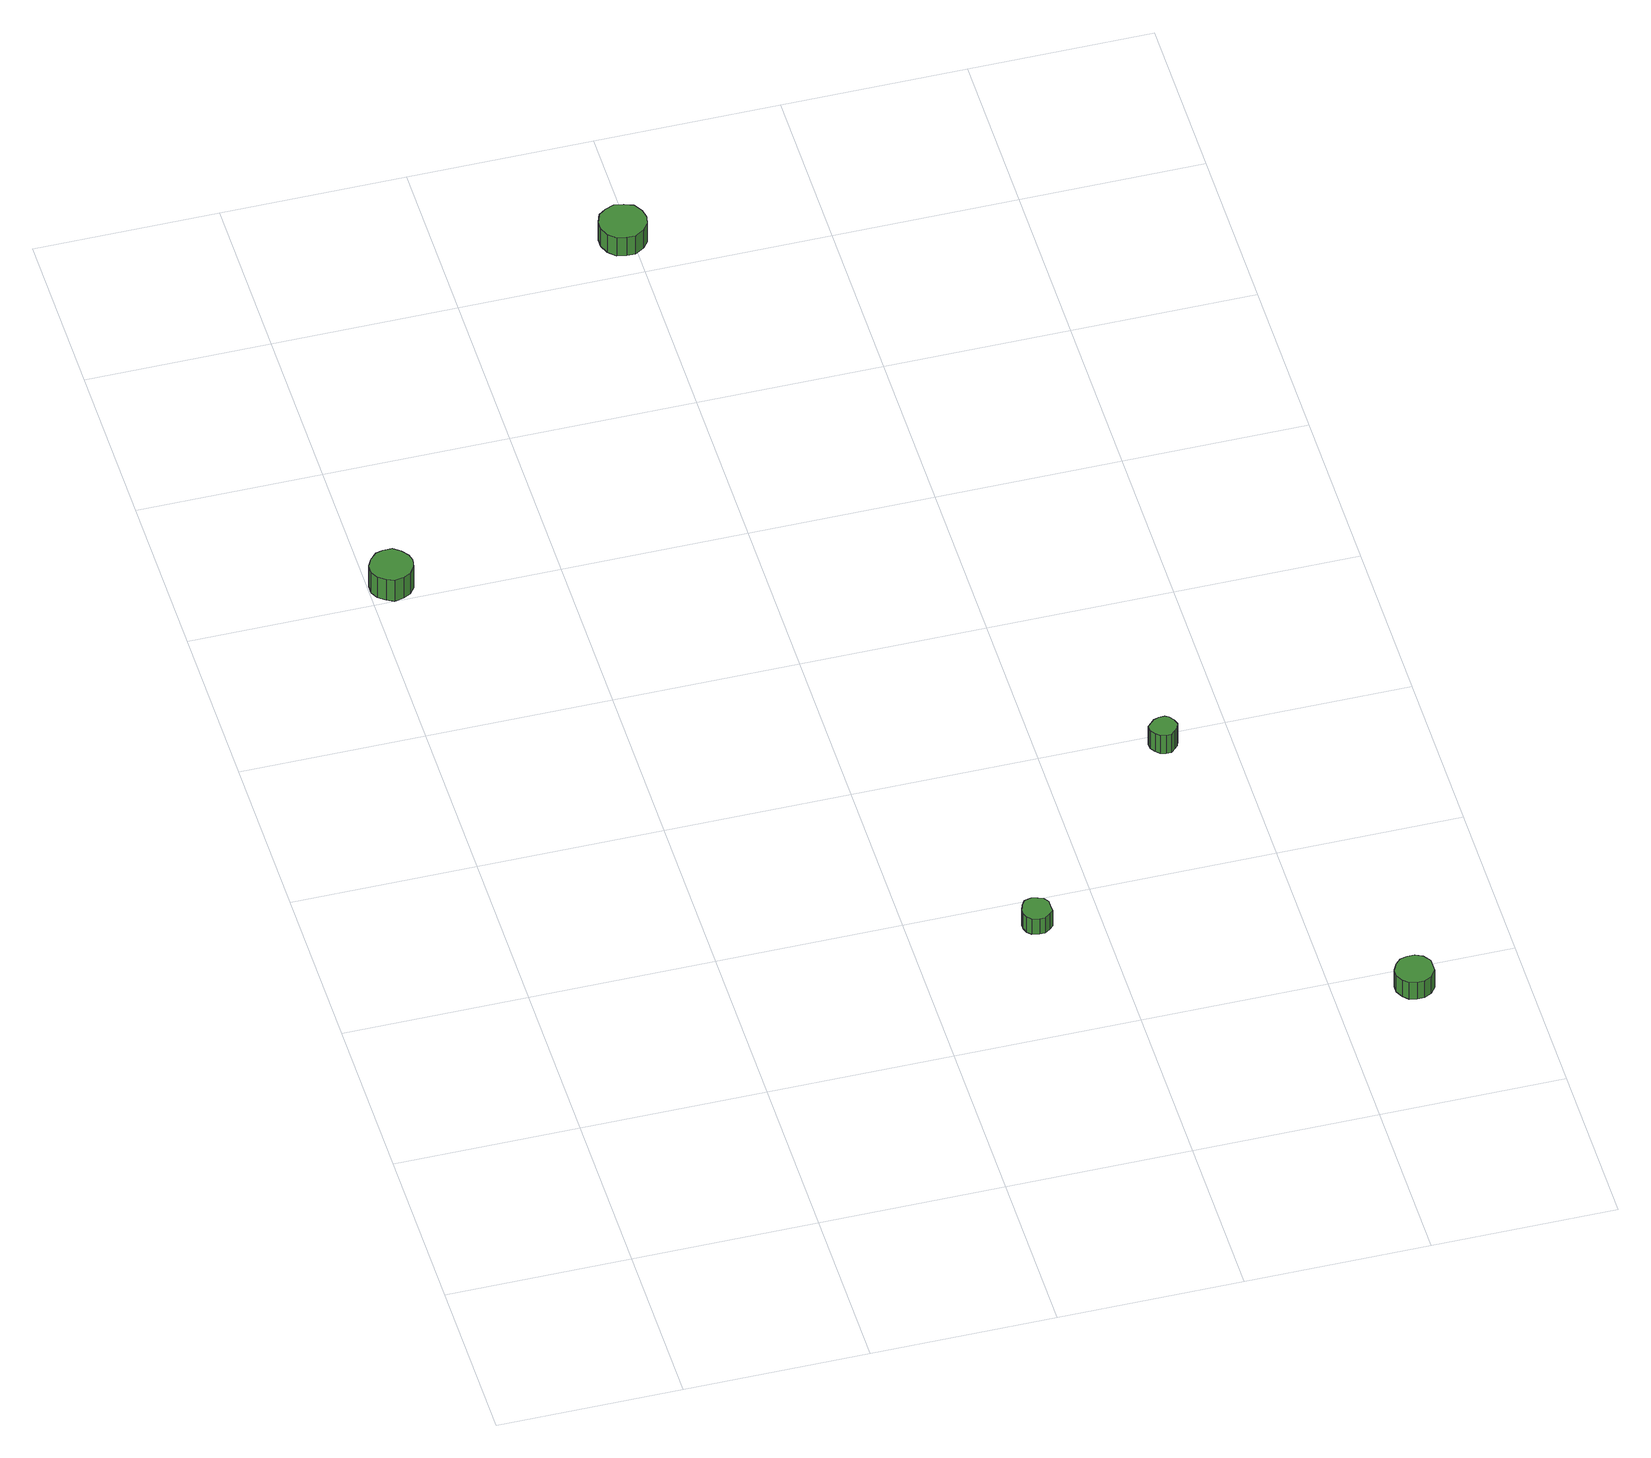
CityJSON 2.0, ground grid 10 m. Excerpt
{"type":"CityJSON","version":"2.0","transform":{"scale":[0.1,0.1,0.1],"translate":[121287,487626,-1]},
"CityObjects":{
"tree1":{"type":"SolitaryVegetationObject","attributes":{"function":"something"}},
"tree2":{"type":"SolitaryVegetationObject","attributes":{"function":"something"},"geometry":[{"type":"MultiSurface","lod":"1","boundaries":[[[0,1,2,3,4,5,6,7,8,9,10,11,12,13,14]],[[15,16,17,18,19,20,21,22,23,24,25,26,27,28,29]],[[0,29,28,1]],[[1,28,27,2]],[[2,27,26,3]],[[3,26,25,4]],[[4,25,24,5]],[[5,24,23,6]],[[6,23,22,7]],[[7,22,21,8]],[[8,21,20,9]],[[9,20,19,10]],[[10,19,18,11]],[[11,18,17,12]],[[12,17,16,13]],[[13,16,15,14]],[[14,15,29,0]]]}]},
"tree3":{"type":"SolitaryVegetationObject","attributes":{"function":"something"},"geometry":[{"type":"MultiSurface","lod":"1","boundaries":[[[30,31,32,33,34,35,36,37,38,39,40,41,42,43,44]],[[45,46,47,48,49,50,51,52,53,54,55,56,57,58,59]],[[30,59,58,31]],[[31,58,57,32]],[[32,57,56,33]],[[33,56,55,34]],[[34,55,54,35]],[[35,54,53,36]],[[36,53,52,37]],[[37,52,51,38]],[[38,51,50,39]],[[39,50,49,40]],[[40,49,48,41]],[[41,48,47,42]],[[42,47,46,43]],[[43,46,45,44]],[[44,45,59,30]]]}]},
"tree4":{"type":"SolitaryVegetationObject","attributes":{"function":"something"},"geometry":[{"type":"MultiSurface","lod":"1","boundaries":[[[60,61,62,63,64,65,66,67,68,69,70,71,72,73,74]],[[75,76,77,78,79,80,81,82,83,84,85,86,87,88,89]],[[60,89,88,61]],[[61,88,87,62]],[[62,87,86,63]],[[63,86,85,64]],[[64,85,84,65]],[[65,84,83,66]],[[66,83,82,67]],[[67,82,81,68]],[[68,81,80,69]],[[69,80,79,70]],[[70,79,78,71]],[[71,78,77,72]],[[72,77,76,73]],[[73,76,75,74]],[[74,75,89,60]]]}]},
"tree5":{"type":"SolitaryVegetationObject","attributes":{"function":"something"},"geometry":[{"type":"MultiSurface","lod":"1","boundaries":[[[90,91,92,93,94,95,96,97,98,99,100,101,102,103,104]],[[105,106,107,108,109,110,111,112,113,114,115,116,117,118,119]],[[90,119,118,91]],[[91,118,117,92]],[[92,117,116,93]],[[93,116,115,94]],[[94,115,114,95]],[[95,114,113,96]],[[96,113,112,97]],[[97,112,111,98]],[[98,111,110,99]],[[99,110,109,100]],[[100,109,108,101]],[[101,108,107,102]],[[102,107,106,103]],[[103,106,105,104]],[[104,105,119,90]]]}]},
"tree6":{"type":"SolitaryVegetationObject","attributes":{"function":"something"},"geometry":[{"type":"MultiSurface","lod":"1","boundaries":[[[120,121,122,123,124,125,126,127,128,129,130,131,132,133,134]],[[135,136,137,138,139,140,141,142,143,144,145,146,147,148,149]],[[120,149,148,121]],[[121,148,147,122]],[[122,147,146,123]],[[123,146,145,124]],[[124,145,144,125]],[[125,144,143,126]],[[126,143,142,127]],[[127,142,141,128]],[[128,141,140,129]],[[129,140,139,130]],[[130,139,138,131]],[[131,138,137,132]],[[132,137,136,133]],[[133,136,135,134]],[[134,135,149,120]]]}]}
},
"vertices":[
[24,512,21],[23,516,21],[20,520,21],[16,523,21],[11,523,21],[7,522,21],[3,518,21],[1,514,21],[1,509,21],[3,505,21],[7,502,21],[11,500,21],[16,501,21],[20,503,21],[23,507,21],[23,507,6],[20,503,6],[16,501,6],[11,500,6],[7,502,6],[3,505,6],[1,509,6],[1,514,6],[3,518,6],[7,522,6],[11,523,6],[16,523,6],[20,520,6],[23,516,6],[24,512,6],
[274,182,18],[274,185,18],[272,188,18],[269,189,18],[266,190,18],[262,189,18],[260,186,18],[259,183,18],[259,180,18],[260,177,18],[262,175,18],[266,174,18],[269,174,18],[272,176,18],[274,178,18],[274,178,7],[272,176,7],[269,174,7],[266,174,7],[262,175,7],[260,177,7],[259,180,7],[259,183,7],[260,186,7],[262,189,7],[266,190,7],[269,189,7],[272,188,7],[274,185,7],[274,182,7],
[208,726,19],[207,731,19],[204,736,19],[199,738,19],[194,739,19],[189,737,19],[185,734,19],[183,729,19],[183,724,19],[185,719,19],[189,715,19],[194,714,19],[199,714,19],[204,717,19],[207,721,19],[207,721,6],[204,717,6],[199,714,6],[194,714,6],[189,715,6],[185,719,6],[183,724,6],[183,729,6],[185,734,6],[189,737,6],[194,739,6],[199,738,6],[204,736,6],[207,731,6],[208,726,6],
[372,291,21],[371,294,21],[369,297,21],[367,298,21],[364,298,21],[361,297,21],[359,295,21],[357,293,21],[357,290,21],[359,287,21],[361,285,21],[364,284,21],[367,284,21],[369,286,21],[371,288,21],[371,288,8],[369,286,8],[367,284,8],[364,284,8],[361,285,8],[359,287,8],[357,290,8],[357,293,8],[359,295,8],[361,297,8],[364,298,8],[367,298,8],[369,297,8],[371,294,8],[372,291,8],
[452,86,19],[452,90,19],[449,94,19],[445,96,19],[441,96,19],[437,95,19],[434,92,19],[432,88,19],[432,84,19],[434,80,19],[437,77,19],[441,76,19],[445,76,19],[449,78,19],[452,82,19],[452,82,7],[449,78,7],[445,76,7],[441,76,7],[437,77,7],[434,80,7],[432,84,7],[432,88,7],[434,92,7],[437,95,7],[441,96,7],[445,96,7],[449,94,7],[452,90,7],[452,86,7]
]}
